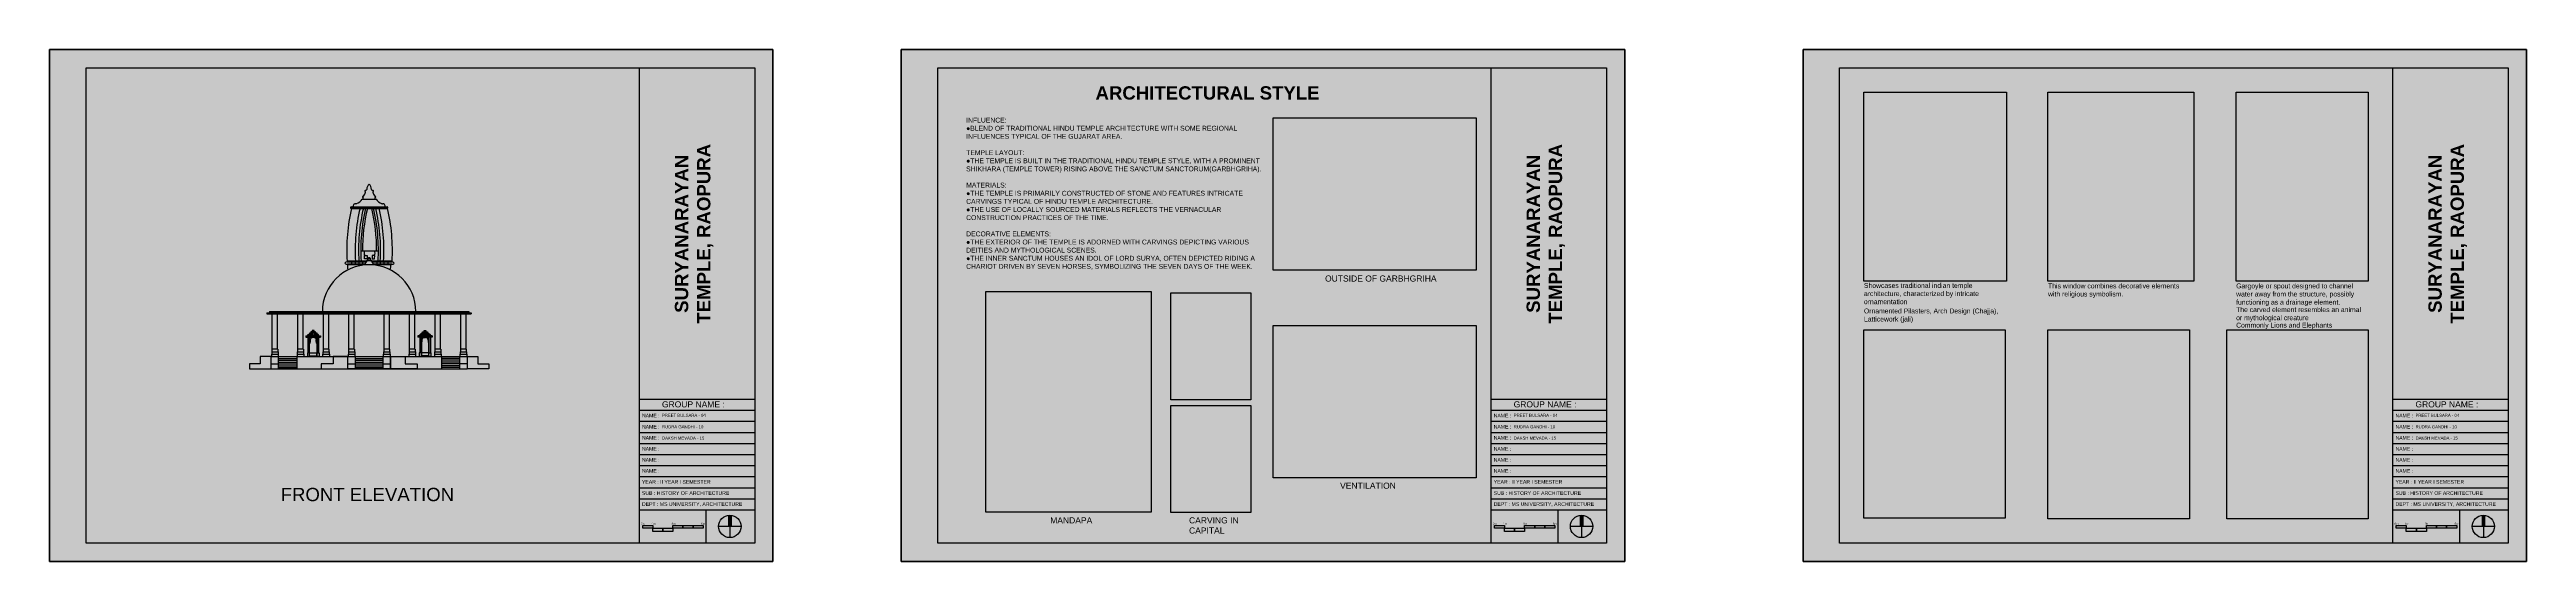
# Model space of a CAD drawing. Header units: millimetres. Extents: x 123626 to 686041, y 667 to 111893.
# Drawn here: x 482658 to 686041, y 68470 to 110470 of the extents above; entities that cross this region are included whole.
import ezdxf

# ---------------------------------------------------------------- set-up
doc = ezdxf.new("R2010")
doc.units = ezdxf.units.MM
doc.linetypes.add('ACAD_ISO08W100', pattern=[36, 24, -3, 6, -3])
doc.layers.add('sheets', color=7, linetype='Continuous')
doc.layers.add('squar', color=255, linetype='Continuous')
doc.styles.get("Standard").update_dxf_attribs({"font": 'arial.ttf'})
picture_1 = doc.add_image_def('image4.jpeg', size_in_pixel=(780, 1040))
picture_2 = doc.add_image_def('image5.jpeg', size_in_pixel=(1040, 780))
picture_3 = doc.add_image_def('image6.jpeg', size_in_pixel=(1040, 780))
picture_4 = doc.add_image_def('image7.jpeg', size_in_pixel=(780, 1040))
picture_5 = doc.add_image_def('image8.jpeg', size_in_pixel=(780, 1040))
picture_6 = doc.add_image_def('image9.jpeg', size_in_pixel=(850, 1099))
picture_7 = doc.add_image_def('image10.jpeg', size_in_pixel=(1109, 1468))
picture_8 = doc.add_image_def('image11.jpeg', size_in_pixel=(780, 1040))
picture_9 = doc.add_image_def('image12.jpeg', size_in_pixel=(780, 1040))
picture_10 = doc.add_image_def('image13.jpeg', size_in_pixel=(780, 1040))
picture_11 = doc.add_image_def('image14.jpeg', size_in_pixel=(655, 936))

# ---------------------------------------------------------------- blocks, each defined once
blk = doc.blocks.new('asd')
at = {"true_color": 0xffffff}
h = blk.add_hatch(color=7, dxfattribs=at)
h.dxf.hatch_style = 1
h.paths.add_polyline_path([(3186, 1595.8), (3181.1, 1595.8), (3181.1, 1594.4), (3186, 1594.4)])
h.paths.add_polyline_path([(3190.9, 1594.4), (3186, 1594.4), (3186, 1592.9), (3190.9, 1592.9)])
h.paths.add_polyline_path([(3195.7, 1594.4), (3190.9, 1594.4), (3190.9, 1592.9), (3195.7, 1592.9)])
h.paths.add_polyline_path([(3200.6, 1595.8), (3195.7, 1595.8), (3195.7, 1594.4), (3200.6, 1594.4)])
h.paths.add_polyline_path([(3205.5, 1595.8), (3200.6, 1595.8), (3200.6, 1594.4), (3205.5, 1594.4)])
h.paths.add_polyline_path([(3210.4, 1595.8), (3205.5, 1595.8), (3205.5, 1594.4), (3210.4, 1594.4)])
at = {"color": 7, "true_color": 0xffffff}
for points in [[(3181.1, 1595.8), (3186, 1595.8), (3186, 1594.4), (3181.1, 1594.4)], [(3186, 1594.4), (3190.9, 1594.4), (3190.9, 1592.9), (3186, 1592.9)], [(3190.9, 1594.4), (3195.7, 1594.4), (3195.7, 1592.9), (3190.9, 1592.9)], [(3195.7, 1595.8), (3200.6, 1595.8), (3200.6, 1594.4), (3195.7, 1594.4)], [(3200.6, 1595.8), (3205.5, 1595.8), (3205.5, 1594.4), (3200.6, 1594.4)], [(3205.5, 1595.8), (3210.4, 1595.8), (3210.4, 1594.4), (3205.5, 1594.4)]]:
    blk.add_lwpolyline(points, close=True, dxfattribs=at)
at = {"color": 7, "true_color": 0xffffff, "insert": (3180.3, 1597.1), "char_height": 1, "attachment_point": 1}
blk.add_mtext_dynamic_manual_height_columns('0m        1m                    3m                                6m                                        ', width=31.587, gutter_width=26.9, heights=[0.0468], dxfattribs=at)
blk = doc.blocks.new('asdsd')
at = {"true_color": 0xffffff}
h = blk.add_hatch(color=7, dxfattribs=at)
h.dxf.hatch_style = 1
h.paths.add_polyline_path([(3251.6, 1593.9), (3253.7, 1593.9), (3253.7, 1603, 0.056958), (3251.6, 1603)])
at = {"color": 7, "true_color": 0xffffff}
for p, q in [((3261.8, 1593.9), (3243.5, 1593.9)), ((3251.6, 1603.1), (3251.6, 1593.9)), ((3252.7, 1593.9), (3252.7, 1584.7)), ((3253.7, 1603.1), (3253.7, 1593.9))]:
    blk.add_line(p, q, dxfattribs=at)
blk.add_circle((3252.7, 1593.9), 9.17, dxfattribs=at)

msp = doc.modelspace()

# ---------------------------------------------------------------- hatches: boundary and pattern name
at = {"layer": 'sheets', "true_color": 0x171c4f}
h = msp.add_hatch(color=179, dxfattribs=at)
h.dxf.hatch_style = 1
h.paths.add_polyline_path([(686041, 68470), (686041, 110470), (626641, 110470), (626641, 68470)])
at = {"layer": 'squar', "true_color": 0x171c4f}
h = msp.add_hatch(color=179, dxfattribs=at)
h.dxf.hatch_style = 1
h.paths.add_polyline_path([(542058, 68470), (542058, 110470), (482658, 110470), (482658, 68470)])
h = msp.add_hatch(color=179, dxfattribs=at)
h.dxf.hatch_style = 1
h.paths.add_polyline_path([(611995, 68470), (611995, 110470), (552595, 110470), (552595, 68470)])

# ---------------------------------------------------------------- linework, layer by layer
at = {"layer": 'sheets', "color": 7, "lineweight": 60, "true_color": 0xffffff}
for p, q in [((626641, 110470), (686041, 110470)), ((626641, 68470), (626641, 110470)), ((686041, 110470), (686041, 68470)), ((686041, 68470), (626641, 68470))]:
    msp.add_line(p, q, dxfattribs=at)
at = {"layer": 'sheets', "color": 7, "true_color": 0xffffff}
for p, q in [((629641, 108970), (684541, 108970)), ((629641, 69970), (629641, 108970)), ((675050, 108970), (675050, 69970)), ((684541, 108970), (684541, 69970)), ((675050, 81782), (684541, 81782)), ((675050, 80874), (684541, 80874)), ((675050, 79966), (684541, 79966)), ((675050, 79058), (684541, 79058)), ((675050, 78150), (684541, 78150)), ((675050, 77242), (684541, 77242)), ((675050, 76334), (684541, 76334)), ((675050, 75427), (684541, 75427)), ((675050, 74519), (684541, 74519)), ((675050, 73611), (684541, 73611)), ((675050, 72703), (684541, 72703)), ((680541, 72703), (680541, 69970)), ((684541, 69970), (629641, 69970))]:
    msp.add_line(p, q, dxfattribs=at)
at = {"layer": 'squar', "color": 7, "lineweight": 60, "true_color": 0xffffff}
for p, q in [((482658, 110470), (542058, 110470)), ((482658, 68470), (482658, 110470)), ((542058, 110470), (542058, 68470)), ((552595, 110470), (611995, 110470)), ((552595, 68470), (552595, 110470)), ((611995, 110470), (611995, 68470)), ((542058, 68470), (482658, 68470)), ((611995, 68470), (552595, 68470))]:
    msp.add_line(p, q, dxfattribs=at)
at = {"layer": 'squar', "color": 7, "true_color": 0xffffff}
for p, q in [((485658, 108970), (540558, 108970)), ((485658, 69970), (485658, 108970)), ((531067, 108970), (531067, 69970)), ((540558, 108970), (540558, 69970)), ((555595, 108970), (610495, 108970)), ((555595, 69970), (555595, 108970)), ((601004, 108970), (601004, 69970)), ((610495, 108970), (610495, 69970)), ((531067, 81782), (540558, 81782)), ((601004, 81782), (610495, 81782)), ((531067, 80874), (540558, 80874)), ((531067, 79966), (540558, 79966)), ((601004, 80874), (610495, 80874)), ((601004, 79966), (610495, 79966)), ((531067, 79058), (540558, 79058)), ((531067, 78150), (540558, 78150)), ((601004, 79058), (610495, 79058)), ((601004, 78150), (610495, 78150)), ((531067, 77242), (540558, 77242)), ((531067, 76334), (540558, 76334)), ((531067, 75427), (540558, 75427)), ((601004, 77242), (610495, 77242)), ((601004, 76334), (610495, 76334)), ((601004, 75427), (610495, 75427)), ((531067, 74519), (540558, 74519)), ((531067, 73611), (540558, 73611)), ((601004, 74519), (610495, 74519)), ((601004, 73611), (610495, 73611)), ((531067, 72703), (540558, 72703)), ((536558, 72703), (536558, 69970)), ((601004, 72703), (610495, 72703)), ((606495, 72703), (606495, 69970)), ((540558, 69970), (485658, 69970)), ((610495, 69970), (555595, 69970))]:
    msp.add_line(p, q, dxfattribs=at)
at = {"layer": 'squar', "ltscale": 10}
for p, q in [((508324, 98190), (509534, 98190)), ((508387, 98190), (508424, 98303)), ((509415, 98190), (509378, 98303)), ((507367, 97518), (510435, 97518)), ((507367, 97480), (510435, 97480)), ((507414, 97556), (510388, 97556)), ((507414, 97441), (510410, 97441)), ((508207, 93967), (509662, 93961)), ((507440, 93052), (507440, 92884)), ((507757, 93052), (507757, 92884)), ((508057, 93052), (508057, 92884)), ((508344, 93052), (508344, 92884)), ((509527, 93052), (509527, 92884)), ((509815, 93052), (509815, 92884)), ((510115, 93052), (510115, 92884)), ((510432, 93052), (510432, 92884)), ((500514, 88876), (517288, 88876)), ((500514, 88876), (500514, 88776)), ((500514, 88776), (517288, 88776)), ((500714, 88976), (500714, 88876)), ((500714, 88976), (517088, 88976)), ((501463, 88776), (500864, 88776)), ((500943, 85880), (500943, 88776)), ((501383, 85880), (501383, 88776)), ((502964, 88776), (503563, 88776)), ((503044, 85880), (503044, 88776)), ((503483, 85880), (503483, 88776)), ((505061, 88976), (512741, 88976)), ((505141, 85880), (505141, 88776)), ((505581, 85880), (505581, 88776)), ((507238, 85880), (507238, 88776)), ((507678, 85880), (507678, 88776)), ((510124, 85880), (510124, 88776)), ((510564, 85880), (510564, 88776)), ((512221, 85880), (512221, 88776)), ((512661, 85880), (512661, 88776)), ((514319, 85880), (514319, 88776)), ((514758, 85880), (514758, 88776)), ((516938, 88776), (516339, 88776)), ((516419, 85880), (516419, 88776)), ((516859, 85880), (516859, 88776)), ((517088, 88976), (517088, 88876)), ((517288, 88876), (517288, 88776)), ((500904, 85480), (501433, 85480)), ((501403, 85880), (500923, 85880)), ((500923, 85880), (500943, 85880)), ((500923, 85680), (501403, 85680)), ((501403, 85880), (501383, 85880)), ((503004, 85480), (503533, 85480)), ((503503, 85880), (503024, 85880)), ((503024, 85880), (503044, 85880)), ((503024, 85680), (503503, 85680)), ((503503, 85880), (503483, 85880)), ((503713, 86978), (504911, 86978)), ((503713, 86978), (503713, 86878)), ((503713, 86878), (504911, 86878)), ((503873, 87074), (503918, 87130)), ((503873, 87036), (503963, 87036)), ((503873, 87016), (503963, 87016)), ((503873, 86878), (503873, 85596)), ((503918, 87130), (503963, 87074)), ((503963, 85596), (503963, 86878)), ((503994, 87072), (504629, 87072)), ((503994, 86978), (503994, 87072)), ((504629, 86978), (503994, 86978)), ((504013, 85281), (504013, 86878)), ((504013, 85596), (504612, 85596)), ((504144, 86978), (504144, 87072)), ((504243, 86978), (504243, 87072)), ((504380, 87072), (504380, 86978)), ((504479, 87072), (504479, 86978)), ((504612, 86878), (504612, 85281)), ((504629, 87072), (504629, 86978)), ((504706, 87130), (504661, 87074)), ((504661, 87036), (504751, 87036)), ((504661, 87016), (504751, 87016)), ((504661, 85596), (504661, 86878)), ((504661, 86878), (504751, 86878)), ((504751, 87074), (504706, 87130)), ((504751, 86878), (504751, 85596)), ((504911, 86978), (504911, 86878)), ((505101, 85480), (505630, 85480)), ((505600, 85880), (505121, 85880)), ((505121, 85880), (505141, 85880)), ((505121, 85680), (505600, 85680)), ((505600, 85880), (505581, 85880)), ((507198, 85480), (507728, 85480)), ((507698, 85880), (507218, 85880)), ((507218, 85880), (507238, 85880)), ((507218, 85680), (507698, 85680)), ((507698, 85880), (507678, 85880)), ((510084, 85480), (510614, 85480)), ((510584, 85880), (510104, 85880)), ((510104, 85880), (510124, 85880)), ((510104, 85680), (510584, 85680)), ((510584, 85880), (510564, 85880)), ((512182, 85480), (512711, 85480)), ((512681, 85880), (512201, 85880)), ((512201, 85880), (512221, 85880)), ((512201, 85680), (512681, 85680)), ((512681, 85880), (512661, 85880)), ((514089, 86978), (512891, 86978)), ((512891, 86978), (512891, 86878)), ((514089, 86878), (512891, 86878)), ((513051, 87074), (513096, 87130)), ((513141, 87036), (513051, 87036)), ((513141, 87016), (513051, 87016)), ((513141, 86878), (513051, 86878)), ((513051, 86878), (513051, 85596)), ((513096, 87130), (513141, 87074)), ((513141, 85596), (513141, 86878)), ((513808, 87072), (513173, 87072)), ((513173, 87072), (513173, 86978)), ((513173, 86978), (513808, 86978)), ((513190, 86878), (513190, 85281)), ((513789, 85596), (513190, 85596)), ((513323, 87072), (513323, 86978)), ((513422, 87072), (513422, 86978)), ((513559, 86978), (513559, 87072)), ((513658, 86978), (513658, 87072)), ((513789, 85281), (513789, 86878)), ((513808, 86978), (513808, 87072)), ((513884, 87130), (513839, 87074)), ((513929, 87036), (513839, 87036)), ((513929, 87016), (513839, 87016)), ((513839, 85596), (513839, 86878)), ((513929, 87074), (513884, 87130)), ((513929, 86878), (513929, 85596)), ((514089, 86978), (514089, 86878)), ((514279, 85480), (514808, 85480)), ((514778, 85880), (514299, 85880)), ((514299, 85880), (514319, 85880)), ((514299, 85680), (514778, 85680)), ((514778, 85880), (514758, 85880)), ((516379, 85480), (516908, 85480)), ((516878, 85880), (516399, 85880)), ((516399, 85880), (516419, 85880)), ((516399, 85680), (516878, 85680)), ((516878, 85880), (516859, 85880)), ((499965, 84681), (499066, 84681)), ((499066, 84681), (499066, 84282)), ((499066, 84282), (500864, 84282)), ((500864, 85281), (499965, 85281)), ((499965, 85281), (499965, 84681)), ((500864, 85281), (516938, 85281)), ((500864, 84282), (500864, 85281)), ((500864, 84681), (502964, 84681)), ((500864, 84282), (516938, 84282)), ((501463, 84282), (501463, 85281)), ((501463, 85131), (502964, 85131)), ((501463, 84981), (502964, 84981)), ((501463, 84831), (502964, 84831)), ((501463, 84532), (502964, 84532)), ((501463, 84382), (502964, 84382)), ((502964, 85281), (502964, 84282)), ((504013, 85330), (504612, 85330)), ((504013, 85281), (504612, 85281)), ((507158, 84282), (507158, 85281)), ((507158, 84681), (510644, 84681)), ((507758, 85281), (510044, 85281)), ((507758, 85131), (510044, 85131)), ((507758, 84981), (510044, 84981)), ((507758, 84831), (510044, 84831)), ((507758, 84532), (510044, 84532)), ((507758, 84382), (510044, 84382)), ((513789, 85330), (513190, 85330)), ((513789, 85281), (513190, 85281)), ((514838, 85281), (514838, 84282)), ((516339, 85131), (514838, 85131)), ((516339, 84981), (514838, 84981)), ((516339, 84831), (514838, 84831)), ((516938, 84681), (514838, 84681)), ((516339, 84532), (514838, 84532)), ((516339, 84382), (514838, 84382)), ((516339, 84282), (516339, 85281)), ((516938, 85281), (516938, 84282)), ((516938, 85281), (517837, 85281)), ((518736, 84282), (516938, 84282)), ((517837, 85281), (517837, 84681)), ((517837, 84681), (518736, 84681)), ((518736, 84681), (518736, 84282))]:
    msp.add_line(p, q, dxfattribs=at)
msp.add_lwpolyline([(509088, 98993, 0.2401544), (508901, 99419, 0.2401544), (508714, 98993)], format="xyb", dxfattribs=at)
for points in [[(508507, 93566), (508726, 93566), (508726, 93302), (508519, 93302), (508507, 93566)], [(509362, 93566), (509143, 93566), (509143, 93302), (509350, 93302), (509362, 93566)], [(508698, 93119), (507087, 93119), (507087, 93052), (508666, 93052)], [(508568, 92815), (507141, 92815), (507141, 92884), (508575, 92884)], [(509136, 93052), (510782, 93052), (510782, 93119), (509104, 93119)], [(509227, 92884), (510729, 92884), (510729, 92815), (509234, 92815)], [(500923, 85880), (500923, 85680), (500904, 85680), (500904, 85480), (500884, 85480), (500884, 85281), (500864, 85281)], [(501403, 85880), (501403, 85680), (501423, 85680), (501423, 85480), (501443, 85480), (501443, 85281), (501463, 85281)], [(503024, 85880), (503024, 85680), (503004, 85680), (503004, 85480), (502984, 85480), (502984, 85281), (502964, 85281)], [(503503, 85880), (503503, 85680), (503523, 85680), (503523, 85480), (503543, 85480), (503543, 85281), (503563, 85281)], [(504629, 87072), (504629, 87192), (504509, 87192), (504509, 87312), (504390, 87312), (504390, 87432), (504312, 87432), (504233, 87432), (504233, 87312), (504114, 87312), (504114, 87192), (503994, 87192), (503994, 87072)], [(504579, 87072), (504579, 87142), (504459, 87142), (504459, 87262), (504340, 87262), (504340, 87382), (504312, 87382), (504283, 87382), (504283, 87262), (504164, 87262), (504164, 87142), (504044, 87142), (504044, 87072)], [(504529, 87072), (504529, 87092), (504410, 87092), (504410, 87212), (504290, 87212), (504213, 87212), (504213, 87092), (504094, 87092), (504094, 87072)], [(505121, 85880), (505121, 85680), (505101, 85680), (505101, 85480), (505081, 85480), (505081, 85281), (505061, 85281)], [(505600, 85880), (505600, 85680), (505620, 85680), (505620, 85480), (505640, 85480), (505640, 85281), (505660, 85281)], [(507218, 85880), (507218, 85680), (507198, 85680), (507198, 85480), (507178, 85480), (507178, 85281), (507158, 85281)], [(507698, 85880), (507698, 85680), (507718, 85680), (507718, 85480), (507738, 85480), (507738, 85281), (507758, 85281)], [(510104, 85880), (510104, 85680), (510084, 85680), (510084, 85480), (510064, 85480), (510064, 85281), (510044, 85281)], [(510584, 85880), (510584, 85680), (510604, 85680), (510604, 85480), (510624, 85480), (510624, 85281), (510644, 85281)], [(512201, 85880), (512201, 85680), (512182, 85680), (512182, 85480), (512162, 85480), (512162, 85281), (512142, 85281)], [(512681, 85880), (512681, 85680), (512701, 85680), (512701, 85480), (512721, 85480), (512721, 85281), (512741, 85281)], [(513173, 87072), (513173, 87192), (513293, 87192), (513293, 87312), (513412, 87312), (513412, 87432), (513490, 87432), (513569, 87432), (513569, 87312), (513688, 87312), (513688, 87192), (513808, 87192), (513808, 87072)], [(513223, 87072), (513223, 87142), (513343, 87142), (513343, 87262), (513462, 87262), (513462, 87382), (513490, 87382), (513519, 87382), (513519, 87262), (513638, 87262), (513638, 87142), (513758, 87142), (513758, 87072)], [(513273, 87072), (513273, 87092), (513392, 87092), (513392, 87212), (513512, 87212), (513588, 87212), (513588, 87092), (513708, 87092), (513708, 87072)], [(514299, 85880), (514299, 85680), (514279, 85680), (514279, 85480), (514259, 85480), (514259, 85281), (514239, 85281)], [(514778, 85880), (514778, 85680), (514798, 85680), (514798, 85480), (514818, 85480), (514818, 85281), (514838, 85281)], [(516399, 85880), (516399, 85680), (516379, 85680), (516379, 85480), (516359, 85480), (516359, 85281), (516339, 85281)], [(516878, 85880), (516878, 85680), (516898, 85680), (516898, 85480), (516918, 85480), (516918, 85281), (516938, 85281)]]:
    msp.add_lwpolyline(points, dxfattribs=at)
for points in [[(504013, 85596), (503837, 85596), (503837, 85281), (504013, 85281)], [(503873, 87074), (503963, 87074), (503963, 86978), (503873, 86978)], [(504612, 85596), (504787, 85596), (504787, 85281), (504612, 85281)], [(504751, 87074), (504661, 87074), (504661, 86978), (504751, 86978)], [(513190, 85596), (513015, 85596), (513015, 85281), (513190, 85281)], [(513051, 87074), (513141, 87074), (513141, 86978), (513051, 86978)], [(513789, 85596), (513965, 85596), (513965, 85281), (513789, 85281)], [(513929, 87074), (513839, 87074), (513839, 86978), (513929, 86978)], [(504956, 84681), (504956, 84282), (507158, 84282), (507158, 85281), (505955, 85281), (505955, 84681)], [(507158, 85281), (507758, 85281), (507758, 84282), (507158, 84282)], [(510044, 85281), (510644, 85281), (510644, 84282), (510044, 84282)], [(512846, 84681), (512846, 84282), (510644, 84282), (510644, 85281), (511847, 85281), (511847, 84681)]]:
    msp.add_lwpolyline(points, close=True, dxfattribs=at)
at = {"layer": 'squar', "color": 7}
for points in [[(504612, 86356, -0.4803681), (504593, 86373, 0.3522039), (504589, 86378), (504589, 86431, 0.3060207), (504569, 86461), (504569, 86481), (504558, 86481), (504558, 86529, 1.159099), (504558, 86570), (504558, 86595, 1.0552898), (504555, 86638), (504553, 86661, 1.0807704), (504540, 86703), (504533, 86719, 1.2981688), (504512, 86756), (504498, 86772, 1.1395722), (504467, 86802), (504451, 86816, 1.1785752), (504413, 86835), (504396, 86842, 1.0964292), (504354, 86853), (504334, 86856, 1.0781278), (504291, 86854), (504271, 86853, 1.0569534), (504231, 86843), (504213, 86836, 1.0608867), (504174, 86815), (504155, 86801, 1.1055947), (504125, 86771), (504114, 86756, 1.075891), (504092, 86719), (504083, 86697, 1.0682632), (504073, 86656), (504071, 86636, 1.0264473), (504067, 86593), (504066, 86571, 0.9844277), (504066, 86529), (504066, 86482), (504056, 86482), (504056, 86461, 0.2688641), (504037, 86427), (504037, 86377), (504034, 86377), (504034, 86377, 0.1199019), (504034, 86369, -0.6876866), (504013, 86358)], [(513190, 86356, 0.4803681), (513209, 86373, -0.3522039), (513213, 86378), (513213, 86431, -0.3060207), (513233, 86461), (513233, 86481), (513244, 86481), (513244, 86529, -1.159099), (513244, 86570), (513244, 86595, -1.0552898), (513247, 86638), (513249, 86661, -1.0807704), (513262, 86703), (513269, 86719, -1.2981688), (513290, 86756), (513304, 86772, -1.1395722), (513335, 86802), (513351, 86816, -1.1785752), (513389, 86835), (513406, 86842, -1.0964292), (513448, 86853), (513468, 86856, -1.0781278), (513511, 86854), (513531, 86853, -1.0569534), (513571, 86843), (513589, 86836, -1.0608867), (513628, 86815), (513647, 86801, -1.1055947), (513677, 86771), (513688, 86756, -1.075891), (513710, 86719), (513719, 86697, -1.0682632), (513729, 86656), (513731, 86636, -1.0264473), (513735, 86593), (513736, 86571, -0.9844277), (513736, 86529), (513736, 86482), (513746, 86482), (513746, 86461, -0.2688641), (513765, 86427), (513765, 86377), (513768, 86377), (513768, 86377, -0.1199019), (513768, 86369, 0.6876866), (513789, 86358)]]:
    msp.add_lwpolyline(points, format="xyb", dxfattribs=at)
at = {"layer": 'squar', "ltscale": 10}
for centre, radius, start, end in [((507796, 97595), 227, 84.80956, 189.82291), ((507828, 97952), 132, 264.80956, 291.07948), ((507537, 98708), 942, 291.07948, 326.62539), ((508423, 98372), 69.3, 100.75961, 271.16524), ((508400, 98492), 52.6, 280.75961, 313.51505), ((508066, 98843), 538, 313.51505, 351.15843), ((508594, 98864), 53.9, 79.35889, 242.80381), ((508545, 98769), 52.6, 351.15843, 62.80381), ((508603, 99034), 118, 270.27261, 339.67555), ((509199, 99034), 118, 200.32445, 269.72739), ((509208, 98864), 53.9, 297.19619, 100.64111), ((509257, 98769), 52.6, 117.19619, 188.84157), ((509736, 98843), 538, 188.84157, 226.48495), ((509402, 98492), 52.6, 226.48495, 259.24039), ((509379, 98372), 69.3, 268.83476, 79.24039), ((510265, 98708), 942, 213.37461, 248.92052), ((509974, 97952), 132, 248.92052, 275.19044), ((510006, 97595), 227, 350.17709, 95.19044), ((521901, 94019), 14842, 166.66957, 183.47787), ((507422, 97499), 57.8, 97.33372, 262.66628), ((522593, 94019), 14842, 166.66957, 183.47787), ((522870, 94019), 14842, 166.66957, 183.47787), ((523049, 94019), 14842, 166.66957, 183.47787), ((523195, 94019), 14842, 166.66957, 180.20453), ((494674, 94019), 14842, 359.77792, 13.33043), ((494820, 94019), 14842, 356.52213, 13.33043), ((494999, 94019), 14842, 356.52213, 13.33043), ((495276, 94019), 14842, 356.52213, 13.33043), ((510380, 97499), 57.8, 277.33372, 82.66628), ((495968, 94019), 14842, 356.52213, 13.33043), ((508891, 93785), 408, 153.7415, 212.43809), ((508978, 93785), 408, 328.76796, 26.2585), ((508901, 88976), 3840, 0, 180), ((507058, 93040), 176, 209.21298, 298.06168), ((507081, 92843), 209, 88.54994, 147.92965), ((507710, 92649), 593, 163.72764, 204.47704), ((508901, 92815), 333, 357.76419, 182.23581), ((508901, 93068), 210, 1.65945, 178.34055), ((508901, 93278), 111, 344.62985, 195.37015), ((510092, 92649), 593, 335.52296, 16.27236), ((510811, 93040), 176, 241.93832, 330.78702), ((510788, 92843), 209, 32.07035, 91.45006)]:
    msp.add_arc(centre, radius, start, end, dxfattribs=at)

# ---------------------------------------------------------------- block references
at = {"layer": 'sheets'}
for name, p, xscale, yscale, zscale in [('asd', (136131, -199073), 169.5055590434932, 169.5055590434932, 169.5055590434932), ('asdsd', (357231, -88045), 100, 100, 100)]:
    msp.add_blockref(name, p, dxfattribs=dict(at, xscale=xscale, yscale=yscale, zscale=zscale))
at = {"layer": 'squar'}
for name, p, xscale, yscale, zscale in [('asd', (-7852, -199073), 169.5055590434932, 169.5055590434932, 169.5055590434932), ('asdsd', (213248, -88045), 100, 100, 100), ('asd', (62085, -199073), 169.5055590434932, 169.5055590434932, 169.5055590434932), ('asdsd', (283185, -88045), 100, 100, 100)]:
    msp.add_blockref(name, p, dxfattribs=dict(at, xscale=xscale, yscale=yscale, zscale=zscale))

# ---------------------------------------------------------------- texts
at = {"layer": 'sheets', "color": 7, "true_color": 0xffffff, "insert": (677990, 95353), "char_height": 1092.43, "attachment_point": 2, "rotation": 90}
msp.add_mtext_dynamic_manual_height_columns('{\\fArial|b1|i0|c0|p34;SURYANARAYAN \\PTEMPLE, RAOPURA}', width=63680.91, gutter_width=4026, heights=[7779], dxfattribs=at)
at = {"layer": 'sheets', "color": 7, "true_color": 0xffffff, "attachment_point": 1}
for s, width, heights, insert, char_height in [('\\pxqc;GROUP NAME :', 9275.36, [0], (674867, 81608), 500), ('NAME : ', 9275.36, [0], (675288, 80584), 300), ('NAME : ', 9275.36, [0], (675288, 79676), 300), ('NAME : ', 9275.36, [0], (675288, 78768), 300), ('NAME : ', 9275.36, [0], (675288, 77860), 300), ('NAME : ', 9275.36, [0], (675288, 76952), 300), ('NAME : ', 9275.36, [0], (675288, 76045), 300), ('YEAR : II YEAR I SEMESTER', 9275.36, [0], (675288, 75146), 300), ('SUB : HISTORY OF ARCHITECTURE', 12193.19, [38.6], (675288, 74230), 300), ('DEPT : MS UNIVERSITY, ARCHITECTURE ', 9275.36, [0], (675288, 73326), 300)]:
    msp.add_mtext_dynamic_manual_height_columns(s, width=width, gutter_width=1250, heights=heights, dxfattribs=dict(at, insert=insert, char_height=char_height))
at = {"layer": 'sheets', "char_height": 250, "attachment_point": 1}
for s, insert in [('PREET BULSARA - 04', (676933, 80583)), ('RUDRA GANDHI - 10', (676933, 79645)), ('DAKSH MEVADA - 15', (676933, 78720))]:
    msp.add_mtext_dynamic_manual_height_columns(s, width=7095.16, gutter_width=1250, heights=[0], dxfattribs=dict(at, insert=insert))
at = {"layer": 'squar', "linetype": 'ACAD_ISO08W100', "attachment_point": 1}
for s, width, insert, char_height in [('\\pxqc;{\\fArial|b1|i0|c0|p34;ARCHITECTURAL STYLE}', 42750.03, (556367, 107459), 1092.43), ('INFLUENCE: ^J●BLEND OF TRADITIONAL HINDU TEMPLE ARCHITECTURE WITH SOME REGIONAL INFLUENCES TYPICAL OF THE GUJARAT AREA.^J^JTEMPLE LAYOUT: ^J●THE TEMPLE IS BUILT IN THE TRADITIONAL HINDU TEMPLE STYLE, WITH A PROMINENT SHIKHARA (TEMPLE TOWER) RISING ABOVE THE SANCTUM SANCTORUM(GARBHGRIHA).^J^JMATERIALS: ^J●THE TEMPLE IS PRIMARILY CONSTRUCTED OF STONE AND FEATURES INTRICATE CARVINGS TYPICAL OF HINDU TEMPLE ARCHITECTURE. ^J●THE USE OF LOCALLY SOURCED MATERIALS REFLECTS THE VERNACULAR CONSTRUCTION PRACTICES OF THE TIME.^J^JDECORATIVE ELEMENTS: ^J●THE EXTERIOR OF THE TEMPLE IS ADORNED WITH CARVINGS DEPICTING VARIOUS DEITIES AND MYTHOLOGICAL SCENES.^J●THE INNER SANCTUM HOUSES AN IDOL OF LORD SURYA, OFTEN DEPICTED RIDING A CHARIOT DRIVEN BY SEVEN HORSES, SYMBOLIZING THE SEVEN DAYS OF THE WEEK.', 25211.47, (557923, 104881), 400), ('OUTSIDE OF GARBHGRIHA', 9867.74, (587393, 91933), 500), ('Showcases traditional indian temple architecture, characterized by intricate ornamentation', 11747.17, (631641, 91312), 400), ('This window combines decorative elements with religious symbolism.', 11747.17, (646759, 91277), 400), ('Gargoyle or spout designed to channel water away from the structure, possibly functioning as a drainage element.', 10703.19, (662203, 91277), 400), ('Ornamented Pilasters, Arch Design (Chajja), Latticework (jali)', 11747.17, (631641, 89223), 400), ('The carved element resembles an animal or mythological creature', 10703.19, (662203, 89330), 400), ('Commonly Lions and Elephants', 10703.19, (662203, 88058), 400), ('FRONT ELEVATION', 20214.84, (501635, 74508), 1092.43), ('VENTILATION', 9867.74, (588626, 74934), 500), ('MANDAPA', 9867.74, (564826, 72088), 500), ('CARVING IN \\PCAPITAL', 9867.74, (576223, 72088), 500)]:
    msp.add_mtext_dynamic_manual_height_columns(s, width=width, gutter_width=1250, heights=[0], dxfattribs=dict(at, insert=insert, char_height=char_height))
at = {"layer": 'squar', "color": 7, "true_color": 0xffffff, "char_height": 1092.43, "attachment_point": 2, "rotation": 90}
for insert in [(534007, 95353), (603943, 95353)]:
    msp.add_mtext_dynamic_manual_height_columns('{\\fArial|b1|i0|c0|p34;SURYANARAYAN \\PTEMPLE, RAOPURA}', width=63680.91, gutter_width=4026, heights=[7779], dxfattribs=dict(at, insert=insert))
at = {"layer": 'squar', "color": 7, "true_color": 0xffffff, "attachment_point": 1}
for s, width, heights, insert, char_height in [('\\pxqc;GROUP NAME :', 9275.36, [0], (530885, 81608), 500), ('\\pxqc;GROUP NAME :', 9275.36, [0], (600821, 81608), 500), ('NAME : ', 9275.36, [0], (531305, 80584), 300), ('NAME : ', 9275.36, [0], (531305, 79676), 300), ('NAME : ', 9275.36, [0], (601242, 80584), 300), ('NAME : ', 9275.36, [0], (601242, 79676), 300), ('NAME : ', 9275.36, [0], (531305, 78768), 300), ('NAME : ', 9275.36, [0], (531305, 77860), 300), ('NAME : ', 9275.36, [0], (601242, 78768), 300), ('NAME : ', 9275.36, [0], (601242, 77860), 300), ('NAME : ', 9275.36, [0], (531305, 76952), 300), ('NAME : ', 9275.36, [0], (531305, 76045), 300), ('NAME : ', 9275.36, [0], (601242, 76952), 300), ('NAME : ', 9275.36, [0], (601242, 76045), 300), ('YEAR : II YEAR I SEMESTER', 9275.36, [0], (531305, 75146), 300), ('SUB : HISTORY OF ARCHITECTURE', 12193.19, [38.6], (531305, 74230), 300), ('DEPT : MS UNIVERSITY, ARCHITECTURE ', 9275.36, [0], (531305, 73326), 300), ('YEAR : II YEAR I SEMESTER', 9275.36, [0], (601242, 75146), 300), ('SUB : HISTORY OF ARCHITECTURE', 12193.19, [38.6], (601242, 74230), 300), ('DEPT : MS UNIVERSITY, ARCHITECTURE ', 9275.36, [0], (601242, 73326), 300)]:
    msp.add_mtext_dynamic_manual_height_columns(s, width=width, gutter_width=1250, heights=heights, dxfattribs=dict(at, insert=insert, char_height=char_height))
at = {"layer": 'squar', "char_height": 250, "attachment_point": 1}
for s, insert in [('PREET BULSARA - 04', (532950, 80583)), ('RUDRA GANDHI - 10', (532950, 79645)), ('PREET BULSARA - 04', (602886, 80583)), ('RUDRA GANDHI - 10', (602886, 79645)), ('DAKSH MEVADA - 15', (532950, 78720)), ('DAKSH MEVADA - 15', (602886, 78720))]:
    msp.add_mtext_dynamic_manual_height_columns(s, width=7095.16, gutter_width=1250, heights=[0], dxfattribs=dict(at, insert=insert))

# ---------------------------------------------------------------- pictures from other files: only their frames are drawn
at = {"layer": 'squar', "linetype": 'ACAD_ISO08W100'}
image = msp.add_image(picture_7, insert=(631641, 91470), size_in_units=(11709, 15500), dxfattribs=at)
image.dxf.flags = 7
image = msp.add_image(picture_6, insert=(646740, 91470), size_in_units=(11988, 15500), dxfattribs=at)
image.dxf.flags = 7
image = msp.add_image(picture_11, insert=(662203, 91470), size_in_units=(10847, 15500), dxfattribs=at)
image.dxf.flags = 7
image = msp.add_image(picture_2, insert=(583135, 92373), size_in_units=(16667, 12500), dxfattribs=at)
image.dxf.flags = 7
image = msp.add_image(picture_1, insert=(559542, 72515), size_in_units=(13577, 18102), dxfattribs=at)
image.dxf.flags = 7
image = msp.add_image(picture_4, insert=(574719, 81722), size_in_units=(6585, 8780), dxfattribs=at)
image.dxf.flags = 7
image = msp.add_image(picture_3, insert=(583135, 75317), size_in_units=(16667, 12500), dxfattribs=at)
image.dxf.flags = 7
image = msp.add_image(picture_8, insert=(631641, 72009), size_in_units=(11595, 15461), dxfattribs=dict(at, brightness=38))
image.dxf.flags = 7
image = msp.add_image(picture_9, insert=(646740, 71970), size_in_units=(11625, 15500), dxfattribs=at)
image.dxf.flags = 7
image = msp.add_image(picture_10, insert=(661425, 71970), size_in_units=(11625, 15500), dxfattribs=at)
image.dxf.flags = 7
image = msp.add_image(picture_5, insert=(574719, 72495), size_in_units=(6585, 8780), dxfattribs=at)
image.dxf.flags = 7

doc.saveas('drawing.dxf')
